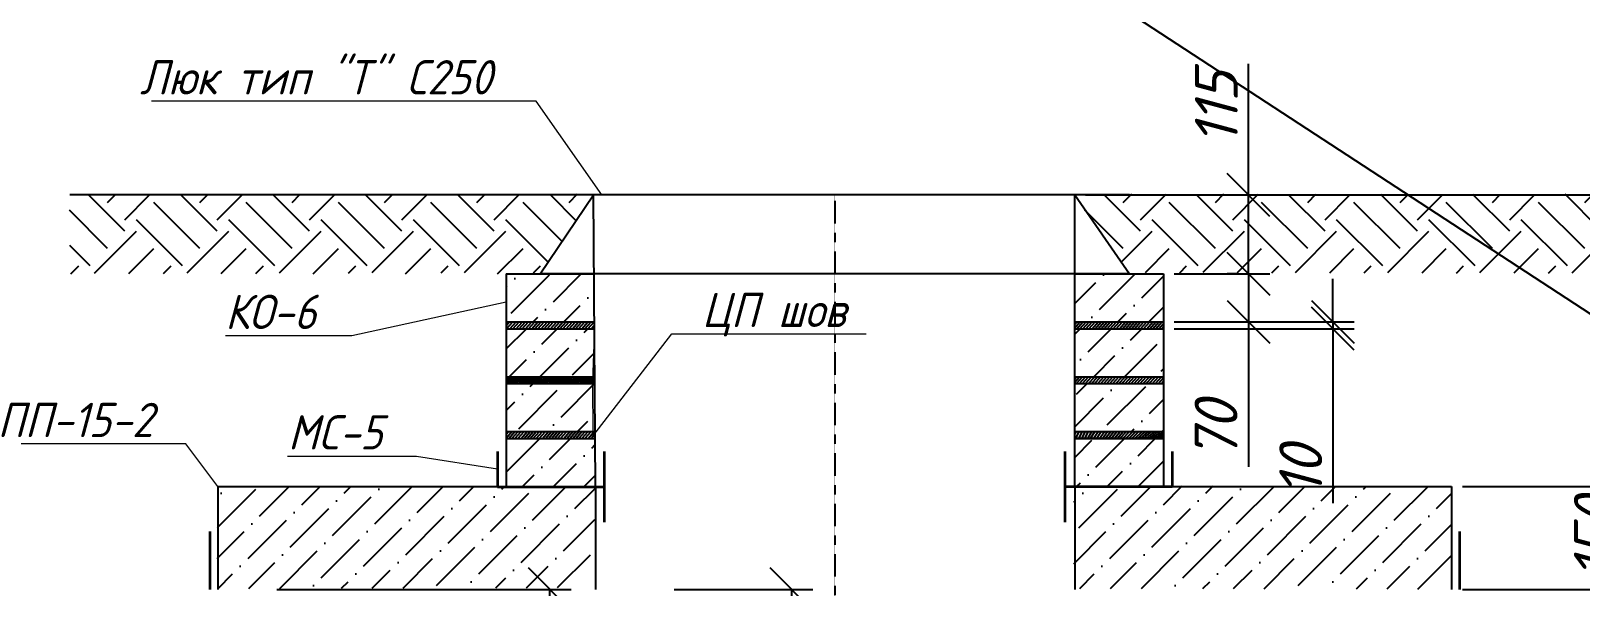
# Model space of a CAD drawing. Header units: millimetres. Extents: x 41756989 to 44740435, y 21258419 to 23626306.
# Drawn here: x 42564959 to 42610162, y 21902432 to 21918638 of the extents above; entities that cross this region are included whole.
import ezdxf
from ezdxf import colors
from ezdxf.entities.mleader import LeaderData, LeaderLine
from ezdxf.math import Vec2, Vec3

# ---------------------------------------------------------------- set-up
doc = ezdxf.new("R2010")
doc.units = ezdxf.units.MM
doc.linetypes.add('ACAD_ISO10W100', pattern=[18.5, 12, -3, 0.5, -3])
doc.layers.add('ВК_К1_текст', color=34, linetype='Continuous')
doc.styles.add('note', font='isocpeur.ttf', dxfattribs={"width": 0.9, "oblique": 15})
doc.styles.get("Standard").update_dxf_attribs({"font": 'isocpeui.ttf'})
doc.dimstyles.new('ISO-25', dxfattribs={"dimtxt": 2.5, "dimasz": 2.5, "dimexe": 1.25, "dimexo": 0.625, "dimtad": 1, "dimtxsty": 'Standard', "dimcen": 2.5, "dimadec": 0, "dimazin": 0, "dimtfac": 1, "dimtmove": 0, "dimatfit": 3, "dimfxl": 1, "dimarcsym": 0})
pattern_1 = [(45, (-809614603.9085054, -416865769.2956679), (2.842170943040401e-13, 2694.076836320746), [1905, -1905]), (45, (-809615109.0479122, -416865264.1562611), (2.842170943040401e-13, 2694.076836320746), [1905, -1905]), (45, (-809615614.187319, -416864759.0168543), (2.842170943040401e-13, 2694.076836320746), [1905, -1905]), (135, (-809615614.187319, -416864422.2572498), (-2694.076836320746, 2.842170943040401e-13), [1905, -1905]), (135, (-809615109.0479122, -416863917.117843), (-2694.076836320746, 2.842170943040401e-13), [1905, -1905]), (135, (-809614603.9085054, -416863411.9784362), (-2694.076836320746, 2.842170943040401e-13), [1905, -1905])]
pattern_2 = [(45, (-809614603.9085054, -416865769.2956679), (-44.90128060534576, 44.90128060534577), [])]
pattern_3 = [(45, (5031.486268930137, -164293.9011494741), (336.7596045400934, 1234.785216647009), [1587.5, -317.5, 0, -317.5])]

# ---------------------------------------------------------------- blocks, each defined once
blk = doc.blocks.new('_Oblique')
at = {"color": 0, "linetype": 'ByBlock', "lineweight": -2}
blk.add_line((-0.5, -0.5), (0.5, 0.5), dxfattribs=at)
blk = doc.blocks.new('*D793')
at = {"color": 0, "lineweight": -2, "transparency": 16777216}
for p, q in [((42572128.25092819, 21902360.81748323), (42580723.78521302, 21902360.81748323)), ((42580098.78521302, 21891960.81748335), (42580098.78521302, 21902360.81748323)), ((42574728.25092819, 21891960.81748335), (42580723.78521302, 21891960.81748335))]:
    blk.add_line(p, q, dxfattribs=at)
at = {"layer": 'Defpoints', "color": 0, "transparency": 16777216}
for p in [(42571815.75092819, 21902360.81748323), (42580098.78521302, 21902360.81748323), (42574415.75092819, 21891960.81748335)]:
    blk.add_point(p, dxfattribs=at)
at = {"color": 0, "lineweight": -2, "transparency": 16777216, "xscale": 1250, "yscale": 1250, "zscale": 1250}
for p, rotation in [((42580098.78521302, 21902360.81748323), 90), ((42580098.78521302, 21891960.81748335), 270)]:
    blk.add_blockref('_Oblique', p, dxfattribs=dict(at, rotation=rotation))
at = {"color": 0, "lineweight": 5, "transparency": 16777216, "insert": (42579161.28521302, 21897160.81748329), "char_height": 1250, "attachment_point": 5, "rotation": 90}
blk.add_mtext('520', dxfattribs=at)
blk = doc.blocks.new('*D798')
at = {"color": 0, "lineweight": -2, "transparency": 16777216}
for p, q in [((42583728.25092819, 21902360.81748323), (42587776.45117894, 21902360.81748323)), ((42587151.45117894, 21902360.81748323), (42587151.45117894, 21884360.81748323)), ((42583728.25092819, 21884360.81748323), (42587776.45117894, 21884360.81748323))]:
    blk.add_line(p, q, dxfattribs=at)
at = {"layer": 'Defpoints', "color": 0, "transparency": 16777216}
for p in [(42583415.75092819, 21902360.81748323), (42583415.75092819, 21884360.81748323), (42587151.45117894, 21884360.81748323)]:
    blk.add_point(p, dxfattribs=at)
at = {"color": 0, "lineweight": -2, "transparency": 16777216, "xscale": 1250, "yscale": 1250, "zscale": 1250}
for p, rotation in [((42587151.45117894, 21902360.81748323), 90), ((42587151.45117894, 21884360.81748323), 270)]:
    blk.add_blockref('_Oblique', p, dxfattribs=dict(at, rotation=rotation))
at = {"color": 0, "lineweight": 5, "transparency": 16777216, "insert": (42586213.95117893, 21893360.81748324), "char_height": 1250, "attachment_point": 5, "rotation": 90}
blk.add_mtext('900', dxfattribs=at)
blk = doc.blocks.new('_None')
blk = doc.blocks.new('*D806')
at = {"color": 0, "lineweight": -2, "transparency": 16777216}
for p, q in [((42598318.26617387, 21911560.81748323), (42601111.23768989, 21911560.81748323)), ((42600486.23768989, 21911560.81748323), (42600486.23768989, 21910160.81748323)), ((42598318.26617387, 21910160.81748323), (42601111.23768989, 21910160.81748323)), ((42600486.23768989, 21910160.81748323), (42600486.23768989, 21905938.27960444))]:
    blk.add_line(p, q, dxfattribs=at)
at = {"layer": 'Defpoints', "color": 0, "transparency": 16777216}
for p in [(42598005.76617387, 21911560.81748323), (42598005.76617387, 21910160.81748323), (42600486.23768989, 21910160.81748323)]:
    blk.add_point(p, dxfattribs=at)
at = {"color": 0, "lineweight": -2, "transparency": 16777216, "xscale": 1250, "yscale": 1250, "zscale": 1250}
for p, rotation in [((42600486.23768989, 21911560.81748323), 90), ((42600486.23768989, 21910160.81748323), 270)]:
    blk.add_blockref('_Oblique', p, dxfattribs=dict(at, rotation=rotation))
at = {"color": 0, "lineweight": 5, "transparency": 16777216, "insert": (42599540.68844746, 21906998.4121802), "char_height": 1250, "attachment_point": 5, "rotation": 90}
blk.add_mtext('70', dxfattribs=at)
blk = doc.blocks.new('*D807')
at = {"color": 0, "lineweight": -2, "transparency": 16777216}
for p, q in [((42602949.60991613, 21910160.81748323), (42602949.60991613, 21911410.81748323)), ((42598318.26617387, 21910160.81748323), (42603574.60991613, 21910160.81748323)), ((42598318.26617387, 21909960.81748323), (42603574.60991613, 21909960.81748323)), ((42602949.60991613, 21910160.81748323), (42602949.60991613, 21909960.81748323)), ((42602949.60991613, 21909960.81748323), (42602949.60991613, 21904878.90460444))]:
    blk.add_line(p, q, dxfattribs=at)
at = {"layer": 'Defpoints', "color": 0, "transparency": 16777216}
for p in [(42598005.76617387, 21910160.81748323), (42598005.76617387, 21909960.81748323), (42602949.60991613, 21909960.81748323)]:
    blk.add_point(p, dxfattribs=at)
at = {"color": 0, "lineweight": -2, "transparency": 16777216, "xscale": 1250, "yscale": 1250, "zscale": 1250}
for p, rotation in [((42602949.60991613, 21910160.81748323), 270), ((42602949.60991613, 21909960.81748323), 90)]:
    blk.add_blockref('_Oblique', p, dxfattribs=dict(at, rotation=rotation))
at = {"color": 0, "lineweight": 5, "transparency": 16777216, "insert": (42602012.10991612, 21905820.66596808), "char_height": 1250, "attachment_point": 5, "rotation": 90}
blk.add_mtext('10', dxfattribs=at)
blk = doc.blocks.new('*D808')
at = {"color": 0, "lineweight": -2, "transparency": 16777216}
for p, q in [((42606728.25092819, 21905360.81748317), (42612170.52410796, 21905360.81748317)), ((42611545.52410796, 21905360.81748317), (42611545.52410796, 21902360.81748317)), ((42606728.25092843, 21902360.81748317), (42612170.52410796, 21902360.81748317))]:
    blk.add_line(p, q, dxfattribs=at)
at = {"layer": 'Defpoints', "color": 0, "transparency": 16777216}
for p in [(42606415.75092819, 21905360.81748317), (42606415.75092843, 21902360.81748317), (42611545.52410796, 21902360.81748317)]:
    blk.add_point(p, dxfattribs=at)
at = {"color": 0, "lineweight": -2, "transparency": 16777216, "xscale": 1250, "yscale": 1250, "zscale": 1250}
for p, rotation in [((42611545.52410796, 21905360.81748317), 90), ((42611545.52410796, 21902360.81748317), 270)]:
    blk.add_blockref('_Oblique', p, dxfattribs=dict(at, rotation=rotation))
at = {"color": 0, "lineweight": 5, "transparency": 16777216, "insert": (42610608.02410796, 21903860.81748318), "char_height": 1250, "attachment_point": 5, "rotation": 90}
blk.add_mtext('150', dxfattribs=at)
blk = doc.blocks.new('*D812')
at = {"color": 0, "lineweight": -2, "transparency": 16777216}
for p, q in [((42600486.23768989, 21913860.81748335), (42600486.23768989, 21917677.10536214)), ((42595728.25092819, 21913860.81748335), (42601111.23768989, 21913860.81748335)), ((42600486.23768989, 21911560.81748323), (42600486.23768989, 21913860.81748335)), ((42600173.73768989, 21911560.81748323), (42599861.23768989, 21911560.81748323))]:
    blk.add_line(p, q, dxfattribs=at)
at = {"layer": 'Defpoints', "color": 0, "transparency": 16777216}
for p in [(42595415.75092819, 21913860.81748335), (42600486.23768989, 21911560.81748323), (42600486.23768989, 21911560.81748323)]:
    blk.add_point(p, dxfattribs=at)
at = {"color": 0, "lineweight": -2, "transparency": 16777216, "xscale": 1250, "yscale": 1250, "zscale": 1250}
for p, rotation in [((42600486.23768989, 21913860.81748335), 90), ((42600486.23768989, 21911560.81748323), 270)]:
    blk.add_blockref('_Oblique', p, dxfattribs=dict(at, rotation=rotation))
at = {"color": 0, "lineweight": 5, "transparency": 16777216, "insert": (42599548.73768988, 21916393.96142275), "char_height": 1250, "attachment_point": 5, "rotation": 90}
blk.add_mtext('115', dxfattribs=at)

msp = doc.modelspace()

# ---------------------------------------------------------------- hatches: boundary and pattern name
at = {"transparency": 33554534}
h = msp.add_hatch(dxfattribs=at)
h.set_pattern_fill('EARTH', color=256, scale=300, angle=45)
h.set_pattern_definition(pattern_1)
h.paths.add_polyline_path([(42579815.75092819, 21911560.81748335), (42581375.55911306, 21913860.81748335), (42566091.97378746, 21913860.81748335), (42566091.97378746, 21911560.81748335)])
h = msp.add_hatch(dxfattribs=at)
h.set_pattern_fill('EARTH', color=256, scale=300, angle=45)
h.set_pattern_definition(pattern_1)
h.paths.add_polyline_path([(42610739.52806905, 21911560.81748317), (42610739.52806905, 21913860.81748341), (42595415.75092819, 21913860.81748335), (42597015.75092819, 21911560.81748335)])
at = {"transparency": 33554539}
h = msp.add_hatch(dxfattribs=at)
h.set_pattern_fill('ANSI36', color=256, scale=200)
h.set_pattern_definition(pattern_3)
h.paths.add_polyline_path([(42581433.39195135, 21905360.81748323), (42581423.86654269, 21906760.81748323), (42578825.73568252, 21906760.81748323), (42578825.73568252, 21905360.81748323)])
h.paths.add_polyline_path([(42581422.50577003, 21906960.81748335), (42581412.98036136, 21908360.81748323), (42578825.73568252, 21908360.81748323), (42578825.73568252, 21906960.81748323)])
h.paths.add_polyline_path([(42578825.73568252, 21909960.81748323), (42578825.73568252, 21908560.81748323), (42581411.6195887, 21908560.81748317), (42581402.09418004, 21909960.81748323)])
h.paths.add_polyline_path([(42578825.73568252, 21911560.81748323), (42578825.73568252, 21910160.81748323), (42581400.73340737, 21910160.81748335), (42581391.20799872, 21911560.81748335)])
h = msp.add_hatch(dxfattribs=at)
h.set_pattern_fill('ANSI36', color=256, scale=200)
h.set_pattern_definition(pattern_3)
h.paths.add_polyline_path([(42598005.76617387, 21905360.81748315), (42598005.76617387, 21906760.81748323), (42595415.75092819, 21906760.81748335), (42595415.75092819, 21905360.81748317)])
h.paths.add_polyline_path([(42598005.76617387, 21906960.81748323), (42598005.76617387, 21908360.81748323), (42595415.75092819, 21908360.81748341), (42595415.75092819, 21906960.81748323)])
h.paths.add_polyline_path([(42598005.76617387, 21908560.81748323), (42598005.76617387, 21909960.81748323), (42595415.75092819, 21909960.81748317), (42595415.75092819, 21908560.81748335)])
h.paths.add_polyline_path([(42595415.75092819, 21911560.81748323), (42595415.75092819, 21910160.81748323), (42598005.76617387, 21910160.81748323), (42598005.76617387, 21911560.81748323)])
h = msp.add_hatch()
h.set_pattern_fill('ANSI31', color=256, scale=20)
h.set_pattern_definition(pattern_2)
h.paths.add_polyline_path([(42581400.73340729, 21910160.81748335), (42578825.73568252, 21910160.81748323), (42578825.73568252, 21909960.81748323), (42581402.09418002, 21909960.81748323)])
h.paths.add_polyline_path([(42581411.61958876, 21908560.81748317), (42578825.73568252, 21908560.81748323), (42578825.73568252, 21908360.81748323), (42581412.98036125, 21908360.81748323)])
h.paths.add_polyline_path([(42581422.50577, 21906960.81748335), (42578825.73568252, 21906960.81748323), (42578825.73568252, 21906760.81748323), (42581423.86654273, 21906760.81748323)])
h = msp.add_hatch()
h.set_pattern_fill('ANSI31', color=256, scale=20)
h.set_pattern_definition(pattern_2)
h.paths.add_polyline_path([(42598005.76617387, 21910160.81748323), (42595415.75092819, 21910160.81748323), (42595415.75092819, 21909960.81748317), (42598005.76617387, 21909960.81748323)])
h.paths.add_polyline_path([(42598005.76617387, 21908560.81748323), (42595415.75092819, 21908560.81748335), (42595415.75092819, 21908360.81748341), (42598005.76617387, 21908360.81748323)])
h.paths.add_polyline_path([(42598005.76617387, 21906960.81748323), (42595415.75092819, 21906960.81748323), (42595415.75092819, 21906760.81748335), (42598005.76617387, 21906760.81748323)])
h = msp.add_hatch(dxfattribs=at)
h.set_pattern_fill('ANSI36', color=256, scale=200)
h.set_pattern_definition([(45, (-809614603.9085054, -416865769.2956679), (336.7596045400934, 1234.785216647009), [1587.5, -317.5, 0, -317.5])])
h.paths.add_polyline_path([(42581433.39195135, 21902360.81748317), (42581433.39195135, 21905360.81748311), (42570415.75092819, 21905360.81748317), (42570415.75092819, 21902360.81748317)])
h.paths.add_polyline_path([(42595415.75092819, 21905360.81748317), (42595415.75092819, 21902360.81748317), (42606415.75092819, 21902360.81748317), (42606415.75092819, 21905360.81748317)])

# ---------------------------------------------------------------- linework, layer by layer
for p, q in [((42512603.99044643, 21974240.32435343), (42768770.11367384, 21807114.07960406)), ((42579815.75092819, 21913860.81748335), (42566091.97378746, 21913860.81748335)), ((42597015.75092819, 21913860.81748335), (42579815.75092819, 21913860.81748335)), ((42579815.75092819, 21911560.81748335), (42581375.55911306, 21913860.81748335)), ((42581433.39195135, 21905360.81748317), (42581375.55911306, 21913860.81748335)), ((42595415.75092819, 21905360.81748317), (42595415.75092819, 21913860.81748335)), ((42595415.75092819, 21913860.81748335), (42597015.75092819, 21911560.81748335)), ((42597015.75092819, 21913860.81748335), (42610739.52806905, 21913860.81748341)), ((42578825.73568252, 21911560.81748323), (42578825.73568252, 21905360.81748317)), ((42578825.73568252, 21911560.81748323), (42581400.73340765, 21911560.81748335)), ((42597015.75092819, 21911560.81748335), (42579815.75092819, 21911560.81748335)), ((42595415.75092819, 21911560.81748323), (42598005.76617387, 21911560.81748323)), ((42598005.76617387, 21911560.81748323), (42598005.76617387, 21905360.81748317)), ((42578825.73568252, 21910160.81748323), (42581400.73340765, 21910160.81748335)), ((42578825.73568252, 21909960.81748323), (42581402.09418014, 21909960.81748323)), ((42595415.75092819, 21910160.81748323), (42598005.76617387, 21910160.81748323)), ((42595415.75092819, 21909960.81748317), (42598005.76617387, 21909960.81748323)), ((42578825.73568252, 21908560.81748323), (42581411.61958888, 21908560.81748317)), ((42595415.75092819, 21908560.81748335), (42598005.76617387, 21908560.81748323)), ((42578825.73568252, 21908360.81748323), (42581412.98036161, 21908360.81748323)), ((42595415.75092819, 21908360.81748341), (42598005.76617387, 21908360.81748323)), ((42578825.73568252, 21906960.81748323), (42581422.50577024, 21906960.81748335)), ((42578825.73568252, 21906760.81748323), (42581423.86654285, 21906760.81748323)), ((42595415.75092819, 21906960.81748323), (42598005.76617387, 21906960.81748323)), ((42598005.76617387, 21906760.81748323), (42595415.75092819, 21906760.81748323)), ((42595415.75092819, 21906760.81748335), (42598005.76617387, 21906760.81748323)), ((42570415.75092819, 21905360.81748317), (42581433.39195147, 21905360.81748317)), ((42570415.75092819, 21905360.81748317), (42570415.75092819, 21902360.81748317)), ((42571815.75092807, 21905360.81748323), (42581433.39195135, 21905360.81748323)), ((42581433.39195135, 21905360.81748317), (42581433.39195135, 21902360.81748317)), ((42595415.75092807, 21905360.81748317), (42606415.75092819, 21905360.81748317)), ((42595415.75092807, 21905360.81748317), (42605015.75092819, 21905360.81748311)), ((42595415.75092819, 21905360.81748317), (42595415.75092819, 21902360.81748317)), ((42606415.75092819, 21905360.81748317), (42606415.75092819, 21902360.81748317))]:
    msp.add_line(p, q)
at = {"color": 1, "linetype": 'ACAD_ISO10W100', "ltscale": 0.02}
msp.add_line((42588415.75092819, 21913860.81748335), (42588415.75092819, 21851360.81748335), dxfattribs=at)
at = {"lineweight": 35}
for p, q in [((42578575.58729163, 21906384.33910147), (42578575.58729163, 21905351.97922866)), ((42581693.18601993, 21904319.61935584), (42581693.18601993, 21906384.33910147)), ((42595138.31583646, 21904319.61935584), (42595138.31583646, 21906384.33910147)), ((42598255.91456488, 21906384.33910147), (42598255.91456488, 21905351.97922866)), ((42570181.97948828, 21904053.14573459), (42570181.97948828, 21902360.81748317)), ((42606649.52236822, 21904053.14573459), (42606649.52236822, 21902360.81748317))]:
    msp.add_line(p, q, dxfattribs=at)
for points in [[(42578575.58729163, 21905351.97922866), (42581693.18601993, 21905351.97922866)], [(42598255.91456488, 21905351.97922866), (42595138.31583646, 21905351.97922866)]]:
    msp.add_lwpolyline(points, dxfattribs=at)

# ---------------------------------------------------------------- dimensions: what is measured, and where the dimension line sits
at = {"lineweight": 5}
for base, p1, p2, picture, middle in [((42600486.23768989, 21911560.81748323), (42595415.75092819, 21913860.81748335), (42600486.23768989, 21911560.81748323), '*D812', (42600486.23768988, 21916393.96142275)), ((42600486.23768989, 21910160.81748323), (42598005.76617387, 21911560.81748323), (42598005.76617387, 21910160.81748323), '*D806', (42600486.23768988, 21906998.4121802)), ((42602949.60991613, 21909960.81748323), (42598005.76617387, 21910160.81748323), (42598005.76617387, 21909960.81748323), '*D807', (42602949.60991612, 21905820.66596808))]:
    dim = msp.add_linear_dim(base=base, p1=p1, p2=p2, angle=90, dimstyle='ISO-25', override={"dimscale": 500.0000000000001, "dimlfac": 0.05, "dimblk1": 'Oblique', "dimblk2": 'Oblique', "dimsah": 1}, dxfattribs=at)
    dim.commit()
    dim.dimension.update_dxf_attribs({"geometry": picture, "text_midpoint": middle, "dimtype": 160})
for base, p1, p2, picture, middle in [((42611545.52410796, 21902360.81748317), (42606415.75092819, 21905360.81748317), (42606415.75092843, 21902360.81748317), '*D808', (42610608.02410796, 21903860.81748318)), ((42580098.78521302, 21902360.81748323), (42574415.75092819, 21891960.81748335), (42571815.75092819, 21902360.81748323), '*D793', (42579161.28521302, 21897160.81748329)), ((42587151.45117894, 21884360.81748323), (42583415.75092819, 21902360.81748323), (42583415.75092819, 21884360.81748323), '*D798', (42586213.95117893, 21893360.81748324))]:
    dim = msp.add_linear_dim(base=base, p1=p1, p2=p2, angle=90, dimstyle='ISO-25', override={"dimscale": 500.0000000000001, "dimlfac": 0.05, "dimblk1": 'Oblique', "dimblk2": 'Oblique', "dimsah": 1}, dxfattribs=at)
    dim.commit()
    dim.dimension.update_dxf_attribs({"geometry": picture, "text_midpoint": middle})

# ---------------------------------------------------------------- leaders
at = {"layer": 'ВК_К1_текст', "color": 0, "linetype": 'Continuous', "lineweight": 5}
ml = msp.add_multileader_mtext('Standard', dxfattribs=at)
ml.set_content('Люк тип "Т" С250', style='note')
ml.set_leader_properties(lineweight=15)
ml.set_arrow_properties(name='NONE')
ml.build(insert=Vec2(0, 0))
ml.multileader.update_dxf_attribs({"text_left_attachment_type": 6, "text_right_attachment_type": 6, "dogleg_length": 0.1, "arrow_head_size": 1000, "scale": 20})
ctx = ml.context
ctx.base_point, ctx.scale, ctx.char_height, ctx.arrow_head_size, ctx.landing_gap_size, ctx.plane_origin = Vec3(42566882.47204243, 21916590.47136221), 20, 1000, 1000, 800, Vec3(42545108.07279066, 21343322.85969369)
ctx.left_attachment, ctx.right_attachment, ctx.text_align_type = 6, 6, 1
notes = []
notes.append((ctx, [(1, (1, 1, 0), (42579700.03832761, 21916590.47136221), (-1, 0), 40, [(0, [(42581613.31726889, 21913860.81748335)], 0, [])])]))
ctx.mtext.insert, ctx.mtext.alignment, ctx.mtext.flow_direction = Vec3(42573271.25518505, 21917790.47136221), 2, 5
ml = msp.add_multileader_mtext('Standard', dxfattribs=at)
ml.set_content('КО-6', style='note')
ml.set_leader_properties(lineweight=15)
ml.set_arrow_properties(name='NONE')
ml.build(insert=Vec2(0, 0))
ml.multileader.update_dxf_attribs({"text_left_attachment_type": 6, "text_right_attachment_type": 6, "dogleg_length": 0.1, "arrow_head_size": 1000, "scale": 20})
ctx = ml.context
ctx.base_point, ctx.scale, ctx.char_height, ctx.arrow_head_size, ctx.landing_gap_size, ctx.plane_origin = Vec3(42569625.45538578, 21909750.94020037), 20, 1000, 1000, 800, Vec3(42542320.49120429, 21335898.63795857)
ctx.left_attachment, ctx.right_attachment, ctx.text_align_type = 6, 6, 1
notes.append((ctx, [(1, (1, 1, 0), (42574321.35377064, 21909750.94020037), (-1, 0), 40, [(3, [(42578825.73568252, 21906436.59574823), (42578825.73568252, 21907707.31041739), (42578825.73568252, 21909166.24962712), (42578825.73568252, 21910735.94979206)], 0, [])])]))
ctx.mtext.insert, ctx.mtext.alignment, ctx.mtext.flow_direction = Vec3(42571953.40457812, 21910950.94020037), 2, 5
ml = msp.add_multileader_mtext('Standard', dxfattribs=at)
ml.set_content('ЦП шов ', style='note')
ml.set_leader_properties(lineweight=15)
ml.set_arrow_properties(name='NONE')
ml.build(insert=Vec2(0, 0))
ml.multileader.update_dxf_attribs({"text_left_attachment_type": 6, "text_right_attachment_type": 6, "dogleg_length": 0.1, "arrow_head_size": 1000, "scale": 20})
ctx = ml.context
ctx.base_point, ctx.scale, ctx.char_height, ctx.arrow_head_size, ctx.landing_gap_size, ctx.plane_origin = Vec3(42583697.40420714, 21909807.3864402), 20, 1000, 1000, 800, Vec3(42551833.48667327, 21336280.08353845)
ctx.left_attachment, ctx.right_attachment, ctx.text_align_type = 6, 6, 1
notes.append((ctx, [(0, (1, 1, 0), (42583657.40420714, 21909807.3864402), (1, 0), 40, [(2, [(42581401.59356299, 21910034.39583926), (42581348.9888666, 21908423.96574942), (42581357.25883606, 21906831.14147935)], 0, [])])]))
ctx.mtext.insert, ctx.mtext.alignment, ctx.mtext.flow_direction = Vec3(42586638.17372265, 21911007.3864402), 2, 5
ml = msp.add_multileader_mtext('Standard', dxfattribs=at)
ml.set_content('ПП-15-2', style='note')
ml.set_leader_properties(lineweight=15)
ml.set_arrow_properties(name='NONE')
ml.build(insert=Vec2(0, 0))
ml.multileader.update_dxf_attribs({"text_left_attachment_type": 6, "text_right_attachment_type": 6, "dogleg_length": 0.1, "arrow_head_size": 1000, "scale": 20})
ctx = ml.context
ctx.base_point, ctx.scale, ctx.char_height, ctx.arrow_head_size, ctx.landing_gap_size, ctx.plane_origin = Vec3(42563067.41248963, 21906600.54647915), 20, 1000, 1000, 800, Vec3(42533910.50644997, 21334822.85969351)
ctx.left_attachment, ctx.right_attachment, ctx.text_align_type = 6, 6, 1
notes.append((ctx, [(1, (1, 1, 0), (42569473.31087449, 21906600.54647915), (-1, 0), 40, [(0, [(42570415.75092819, 21905360.81748317)], 0, [])])]))
ctx.mtext.insert, ctx.mtext.alignment, ctx.mtext.flow_direction = Vec3(42566250.36168197, 21907800.54647915), 2, 5
ml = msp.add_multileader_mtext('Standard', dxfattribs=at)
ml.set_content('МС-5', style='note')
ml.set_leader_properties(lineweight=15)
ml.set_arrow_properties(name='NONE')
ml.build(insert=Vec2(0, 0))
ml.multileader.update_dxf_attribs({"text_left_attachment_type": 6, "text_right_attachment_type": 6, "dogleg_length": 0.1, "arrow_head_size": 1000, "scale": 20})
ctx = ml.context
ctx.base_point, ctx.scale, ctx.char_height, ctx.arrow_head_size, ctx.landing_gap_size, ctx.plane_origin = Vec3(42571509.94731341, 21906239.87078605), 20, 1000, 1000, 800, Vec3(42540643.04127386, 21334462.18400041)
ctx.left_attachment, ctx.right_attachment, ctx.text_align_type = 6, 6, 1
notes.append((ctx, [(1, (1, 1, 0), (42576205.84569827, 21906239.87078605), (-1, 0), 40, [(0, [(42578575.58729163, 21905868.15916507)], 0, [])])]))
ctx.mtext.insert, ctx.mtext.alignment, ctx.mtext.flow_direction = Vec3(42573837.89650584, 21907439.87078605), 2, 5
for ctx, leaders in notes:
    for number, flags, end, landing, length, lines in leaders:
        leader = LeaderData()
        leader.index, (leader.has_last_leader_line, leader.has_dogleg_vector, leader.attachment_direction) = number, flags
        leader.last_leader_point, leader.dogleg_vector, leader.dogleg_length = Vec3(end), Vec3(landing), length
        for number, points, colour, breaks in lines:
            line = LeaderLine()
            line.index, line.vertices, line.color, line.breaks = number, Vec3.list(points), colors.encode_raw_color(colour), breaks
            leader.lines.append(line)
        ctx.leaders.append(leader)

doc.saveas('drawing.dxf')
